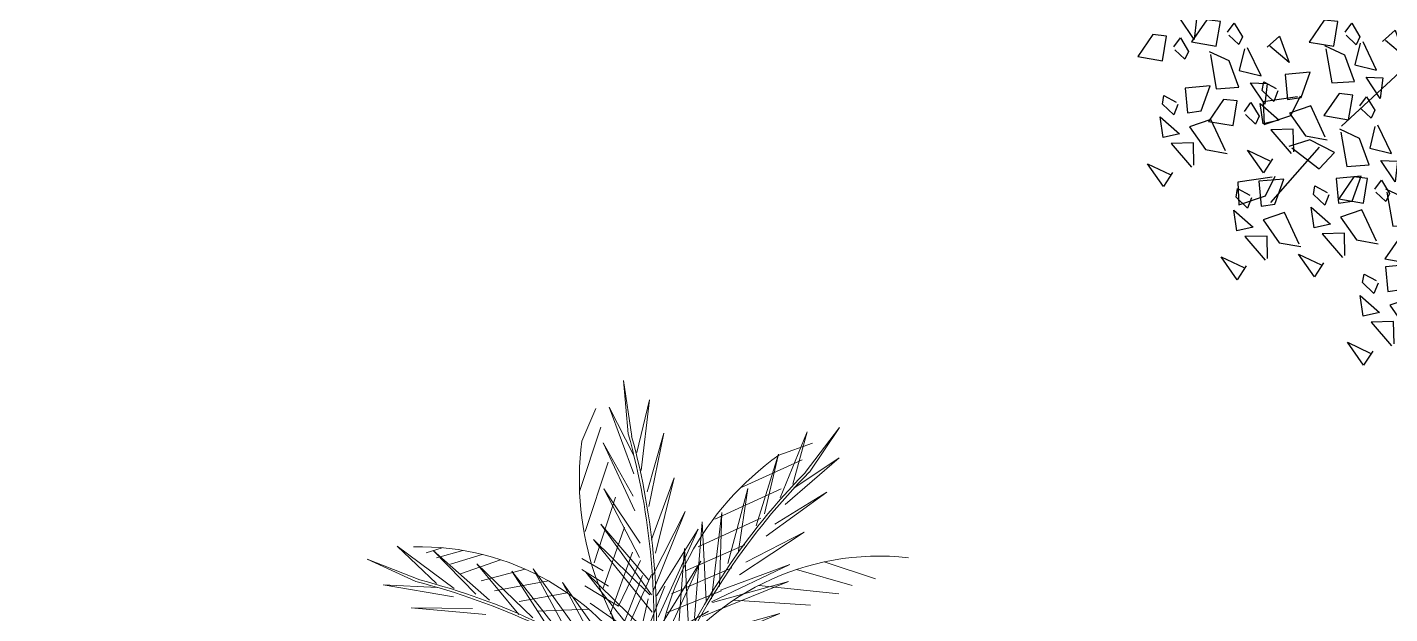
# Model space of a CAD drawing. Extents: x 671027 to 671614, y 802418 to 802669.
# Drawn here: x 671419.78 to 671428.76, y 802497.69 to 802501.56 of the extents above; entities that cross this region are included whole.
import ezdxf

# ---------------------------------------------------------------- set-up
doc = ezdxf.new("R2010")
doc.units = 0
for name, color, linetype in [('drip line', 7, 'Continuous'), ('plataform', 8, 'Continuous'), ('shrubs-Gc', 7, 'Continuous')]:
    doc.layers.add(name, color=color, linetype=linetype)
doc.layers.add('palm bltshardia', color=8, linetype='Continuous', lineweight=15)
pattern_1 = [(90, (0, 0), (-0.5000000000000001, 0), [])]

# ---------------------------------------------------------------- blocks, each defined once
blk = doc.blocks.new('aer')
at = {"layer": 'palm bltshardia', "color": 60}
for p, q in [((-0.2551469939644448, 1.132942579686642, -0.05078123305922675), (-0.05787722370587289, 1.355908050667495, -0.05078123305922675)), ((-0.891424058645498, 1.136404453311116, -0.05078123305922675), (-0.8793451054370962, 1.331036793533713, -0.05078123305922675)), ((-0.8104617327917367, 0.8717744764871895, -0.05078123305922675), (-0.8186683855601586, 1.242768199648708, -0.05078123305922675)), ((-0.2767978069605306, 0.9767572996206582, -0.05078123305922675), (-0.07599214965011925, 1.223508805967867, -0.05078123305922675)), ((-0.277939974621404, 0.7533467612229288, -0.05078123305922675), (-0.06197017262456939, 1.138095221016556, -0.05078123305922675)), ((-0.7071938042063266, 0.6750081107020378, -0.05078123305922675), (-0.7175466037006117, 1.07504906412214, -0.05078123305922675)), ((-0.6033602845272981, 0.5299441423267126, -0.05078123305922675), (-0.6134417146677151, 0.9080417021177709, -0.05078123305922675)), ((-0.2576869486365467, 0.5958647117950022, -0.05078123305922675), (-0.06546954298391938, 0.9715815461240709, -0.05078123305922675)), ((-0.5099047035328113, 0.4153785025700927, -0.05078123305922675), (-0.5127276013372466, 0.771044175606221, -0.05078123305922675)), ((-0.4245706915389746, 0.2946555954404175, -0.05078123305922675), (-0.4245589138008654, 0.6550162569619715, -0.05078123305922675)), ((-0.3385635304148309, 0.2319996925070882, -0.05078123305922675), (-0.3305390582536347, 0.5535896876826882, -0.05078123305922675)), ((-0.2165446325670928, 0.1135282842442393, -0.05078123305922675), (-0.2569836410111748, 0.4434113902971148, -0.05078123305922675)), ((-1.38823990203673, 0.1728488751687109, -0.05078123305922675), (-1.522592127323151, 0.3141893455758691, -0.05078123305922675)), ((-1.13927598670125, 0.05201472621411085, -0.05078123305922675), (-1.416627898463048, 0.2985499338246882, -0.05078123305922675)), ((-0.9248403396341018, -0.006282967515289783, -0.05078123305922675), (-1.22493127384223, 0.2584534604102373, -0.05078123305922675)), ((-0.7478934240643866, -0.02897093165665865, -0.05078123305922675), (-1.031725354085211, 0.2210267391055822, -0.05078123305922675)), ((-0.600352143170312, -0.03849993366748095, -0.05078123305922675), (-0.8628108544507995, 0.2015447802841663, -0.05078123305922675)), ((-0.4538290587370284, -0.05816969973966479, -0.05078123305922675), (-0.7177973561338149, 0.1871475325897336, -0.05078123305922675)), ((-0.3493837764835916, -0.03781836247071624, -0.05078123305922675), (-0.5794967677211389, 0.1869760514236987, -0.05078123305922675)), ((-0.1795374588691629, -0.02908255020156503, -0.05078123305922675), (-0.4487160175922327, 0.1658561090007424, -0.05078123305922675))]:
    blk.add_line(p, q, dxfattribs=at)
at = {"layer": 'palm bltshardia', "elevation": -0.05078123305922675}
for points in [[(-0.7403628482134081, 1.253095933701843), (-0.9000026208814234, 1.500469836872071), (-0.7469032342778519, 1.230082817841321)], [(-1.324883611698169, 0.4216258306987584), (-1.604763726994861, 0.5129813244566321), (-1.304295879090205, 0.433812930714339)], [(-1.037620450195391, -0.9686113931238651), (-1.256676685938146, -1.165316936094314), (-1.037880921852775, -0.9446883434429765)]]:
    blk.add_lwpolyline(points, dxfattribs=at)
at = {"layer": 'palm bltshardia', "color": 52, "elevation": -0.05078123305922675}
for points in [[(-0.6292715744348243, 1.060838821344078), (-0.7477273414842784, 1.433379992377013), (-0.692132304306142, 1.140539030078799)], [(-0.6736439664964564, 1.050152777694166), (-0.9479224819806404, 1.328702573198825), (-0.7148218115908094, 1.142931976355612)], [(-0.3719694752944633, 0.6785290762782097), (-0.4489567989949137, 1.09779849415645), (-0.4237598298932426, 0.7385340230539441)], [(-0.4554887209669687, 0.644229878205806), (-0.7904434516676702, 0.9078948572278023), (-0.484408822550904, 0.7180300289765)], [(-0.2430701259872876, 0.3998691267333925), (-0.2335089520202018, 0.9119214196689427), (-0.2910755360499024, 0.4826158029027283)], [(-1.111639590933919, 0.4088070434518158), (-1.450870779517572, 0.6030771993100643), (-1.211847705824766, 0.4249912439845502)], [(-0.2512869764468633, 0.3577427519485354), (-0.721841287217103, 0.6051239487715065), (-0.315247138903942, 0.4557973854243755)], [(-0.6635347492992878, 0.301256300881505), (-1.003829208842944, 0.5579926902428269), (-0.7422673632390797, 0.3104219967499375)], [(-0.3344798585749231, 0.1767729492858052), (-0.6935711881378666, 0.5687834504060447), (-0.445593060052488, 0.2136439396999776)], [(-1.11066940240562, 0.3631763579323888), (-1.501095823710784, 0.3828207547776401), (-1.203753651643638, 0.4036599001847208)], [(-0.6754261762835085, 0.2117549413815141), (-1.10047527885763, 0.1793951960280538), (-0.7466448172926903, 0.2465506261214614)], [(-0.3731231947895139, 0.1580956731922925), (-0.8658462223829702, 0.0184067883528769), (-0.4653690727427602, 0.1834379262290895)], [(-0.02147033100482076, -0.04885279992595315), (-0.462217551714275, -0.0510637410916388), (-0.07256715249968693, -0.08960548928007483)], [(-0.3303697579540312, -0.2333230236545205), (-0.8494064752012491, -0.3482999866828322), (-0.417857573076617, -0.3111143833957613)], [(-0.6027029482647777, -0.4560512420721352), (-0.9951904131448828, -0.6223866944201291), (-0.6500069806352258, -0.5196528383530676)], [(-0.9198970443103462, -0.7903460473753512), (-1.257755528728012, -0.9869937966577709), (-0.9840170305105858, -0.8690367205999792)], [(-0.8798946174210869, -0.8123211823403835), (-1.092120374669321, -1.140618182718754), (-0.9614965179353021, -0.8726927354000509)]]:
    blk.add_lwpolyline(points, dxfattribs=at)
at = {"layer": 'palm bltshardia', "color": 64, "elevation": -0.05078123305922675}
for points in [[(-0.5095148385153152, 0.8972940859384835), (-0.6017798640532419, 1.298528848215938), (-0.5513562526903115, 0.9664502874948084)], [(-0.58484020648757, 0.867937387432903), (-0.8967161759501323, 1.136704106349498), (-0.6264956817030907, 0.9372057463042438)], [(-0.2977004356798716, 0.4784744093194604), (-0.3170775941689499, 0.9549465794116259), (-0.3365653718356043, 0.5493461275473237)], [(-0.09464510920224711, 0.2065640743821859), (-0.09052395884646103, 0.7980123516172171), (-0.1480905428761616, 0.3687067348510027)], [(-0.3131726057617925, 0.4852208117954433), (-0.7255979942856357, 0.724608575925231), (-0.3577339028706774, 0.5526565173640847)], [(-0.912813457485754, 0.3693516901694238), (-1.252162124030292, 0.6024710843339562), (-0.9904080749256536, 0.3919870494864881)], [(-0.4735172719811089, 0.2041423562914133), (-0.8100707912235521, 0.5419780137017369), (-0.5500799451256171, 0.2300545293837786)], [(-0.09974507807055488, 0.1853369758464396), (-0.6248333036783151, 0.4575692368671298), (-0.2182391554233618, 0.3082426730543375)], [(-0.129157425952144, 0.07415035273879766), (-0.5261722187278792, 0.5125648858956993), (-0.2781940906425007, 0.1574253751896322)], [(-0.9220128033775836, 0.2890329575166106), (-1.333514178579208, 0.2760411249473691), (-0.999546330946032, 0.3118766928091645)], [(-0.4630519769852981, 0.1908992603421211), (-0.9287406564108096, 0.08825786178931594), (-0.5414861774188466, 0.2104276968166232)], [(-0.1483850058284588, 0.06381112802773714), (-0.7192704137414694, -0.0908430009149015), (-0.3187932641012594, 0.07418813742697239)], [(-0.1388347660540603, -0.1068198792636395), (-0.7170202854904346, -0.2314375089481473), (-0.2854713833658025, -0.1942519056610763)], [(-0.4235910663264804, -0.3400482521392405), (-0.8844420877285302, -0.4625943209975958), (-0.484313003194984, -0.3933973852545023)], [(-0.7863146393792704, -0.6378852413035929), (-1.157876290206332, -0.8152101105079055), (-0.8447147444239818, -0.6937664719298482)], [(-0.7213562492397614, -0.686011475045234), (-0.9158556800102815, -1.048878035973758), (-0.779906268347986, -0.7417356120422482)]]:
    blk.add_lwpolyline(points, dxfattribs=at)
at = {"layer": 'palm bltshardia', "color": 13, "elevation": -0.05078123305922675}
for points in [[(-0.891424058645498, 1.136404453311116, 0.2348693806233409), (0.00843765982426703, 0.007209192495793104, 2.618499729964679)], [(-1.38823990203673, 0.1728488751687109, 0.2348693806233409), (0.05149723269278184, 0.06334987096488476, 2.618499729964679)]]:
    blk.add_lwpolyline(points, format="xyb", dxfattribs=at)
at = {"layer": 'palm bltshardia', "color": 60, "elevation": -0.05078123305922675}
for points in [[(-0.3437473655794747, -0.005114028695970774), (-0.563898669090122, 0.235742324963212)], [(-0.1981237343279645, -0.0008822362869977951), (-0.4776600478799082, 0.277578819077462)], [(-0.4758880498702638, 0.0008863401599228382), (-0.659370894136373, 0.2104930919595063)], [(-0.4758880498702638, 0.0008863401599228382), (-0.6514381374581717, -0.1252125771716237)], [(-0.6875800237758085, -0.0003444026224315166), (-0.7954783603199758, -0.08220831956714392)], [(-0.5977824103320017, -0.006592102348804474), (-0.7399041531607509, -0.1063540680333972)], [(-0.3437473655794747, -0.005114028695970774), (-0.5527721896069124, -0.1368997259996831)], [(-0.5245291461469606, -0.156604606192559), (-0.6253947325167246, -0.4184651095420122)], [(-0.7544787878869101, -0.2983526643365622), (-0.8222773897578008, -0.5925890705548227)], [(-0.6539856739109382, -0.2289468632079661), (-0.7134446731070057, -0.4903960614465177)], [(-0.8643093059072271, -0.3903948748484254), (-0.9009683566400781, -0.6375785609707236)], [(-0.9657263865810819, -0.4945573350414634), (-0.98017302720109, -0.7270971192047)], [(-1.03153092606226, -0.5751759181730449), (-1.051880491082557, -0.7568222656846046)], [(-1.094374820531812, -0.665170350112021), (-1.112982330145314, -0.8143211202695966)], [(-1.151601892895997, -0.7625044113956392), (-1.161295863741543, -0.8550449884496629)]]:
    blk.add_lwpolyline(points, dxfattribs=at)
at = {"layer": 'palm bltshardia', "color": 15}
for centre, radius, start, end in [((2.757387431745883, 2.686885068193078, -0.05078123305922675), 3.794813627632505, 202.5718426145322, 223.5982535961478), ((2.757387431745883, 2.686885068193078, -0.05078123305922675), 3.78052081241581, 202.2897780977624, 223.5982535961478), ((-1.820332199393306, -3.325978604145348, -0.05078123305922675), 3.78052081241581, 61.16026740208381, 82.46874292761821), ((-1.820332199393306, -3.325978604145348, -0.05078123305922675), 3.794813627632505, 61.16026740208381, 82.18667838813641), ((1.960175899905153, -3.271484673488885, -0.05078123305922675), 3.78052081241581, 121.1602674587976, 142.468742878063), ((1.960175899905153, -3.271484673488885, -0.05078123305922675), 3.794813627632505, 121.1602674587976, 142.1866783672001)]:
    blk.add_arc(centre, radius, start, end, dxfattribs=at)
at = {"layer": 'palm bltshardia', "color": 60, "extrusion": (0, 0, -1)}
blk.add_ellipse((1.156062513880897, 0.8577237320132554, -0.05078123305922675), major_axis=(0.8694729282966074, -1.145108953876918), ratio=0.9999999999412628, start_param=1.597919368533598, end_param=2.736381955048035, dxfattribs=at)
at = {"layer": 'palm bltshardia', "color": 13, "extrusion": (0, 0, -1)}
blk.add_ellipse((0.1055634616641328, -1.436158251482993, -0.05078123305922675), major_axis=(0.8625087403559664, -1.135937013373913), ratio=0.9999999997695961, start_param=2.601404363006385, end_param=3.686120027822741, dxfattribs=at)
blk = doc.blocks.new('tg')
at = {"layer": 'plataform', "color": 2, "extrusion": (0.04100688207803799, -0.0577157786741523, 0.99749051349588)}
for p, q in [((-0.3120656149048955, 3.004007454396117, 0.1456004859287316), (-0.1454397972493098, 3.145192840502489, 0.1469196155214061)), ((-0.1454397972493098, 3.145192840502489, 0.1469196155214061), (-0.03448995010057843, 2.899422666773091, 0.128137958944843)), ((-0.1218085773807616, 2.728356158493909, 0.1218295560225813), (-0.3120656149048955, 3.004007454396117, 0.1456004859287316)), ((-0.03448995010057843, 2.899422666773091, 0.128137958944843), (-0.1094807985291482, 2.701048321572955, 0.1197427022368082)), ((-0.7141370295366869, 2.293601793020855, 0.1210248929778398), (-0.5475112118811012, 2.434787179243642, 0.1223440225643386)), ((-0.5475112118811012, 2.434787179243642, 0.1223440225643386), (-0.4365613646159545, 2.189017005164999, 0.1035623659863503)), ((-0.1390805541823283, 2.214063741516213, 0.0927821445318695), (-0.2289313331066296, 2.405778849863339, 0.1075687383435307)), ((-0.2007263578061611, 2.395606796041022, 0.1058206654835502), (0.1299971010948866, 2.340056427538286, 0.08901040971312607)), ((-0.5238799918961377, 2.017950497235063, 0.09725396306905137), (-0.7141370295366869, 2.293601793020855, 0.1210248929778398)), ((0.1299971010948866, 2.340056427538286, 0.08901040971312607), (0.1147638506436124, 2.122515393554124, 0.07704951194225867)), ((-0.4365613646159545, 2.189017005164999, 0.1035623659863503), (-0.5115522129281089, 1.990642660081278, 0.095167109263326)), ((0.1147638506436124, 2.122515393554124, 0.07704951194225867), (-0.1390805541823283, 2.214063741516213, 0.0927821445318695))]:
    blk.add_line(p, q, dxfattribs=at)
at = {"layer": 'plataform', "color": 92, "extrusion": (0.04100688207803799, -0.0577157786741523, 0.99749051349588)}
for points, elevation in [([(2.298883676376809, 2.660642624037081), (2.421099375637172, 2.766316091852178), (2.18095635444621, 2.890400445996344), (2.312653740103991, 2.687292114138795)], -0.04094036375235302), ([(1.310298364108318, 3.247000802922223), (1.432514063328778, 3.352674270481084), (1.192371042367042, 3.476758624747193), (1.324068428283321, 3.273650292849801)], -0.04094036376222393), ([(1.934809616291011, 2.544880671068612), (1.950295372291047, 2.705702818580541), (1.748889765418159, 2.708476831957972), (1.934809616291011, 2.544880671068612)], -0.04094036374015952), ([(2.255858052415685, 2.446521135248433), (2.040682381233204, 2.422645658508377), (2.01657265425912, 2.637691819453599), (2.2696282089633, 2.47317080447937)], -0.04094036376323948), ([(3.280051725240217, 1.556491183757484), (3.402267424718168, 1.662164651276669), (3.162124403526416, 1.786249005419721), (3.293821789386741, 1.583140673847955)], -0.0409403637642641), ([(1.6524990399184, 2.521929863525364), (1.747174165803871, 2.574304353649088), (1.627531689489572, 2.66988969442098), (1.54662662773762, 2.644164693966373), (1.625816442772374, 2.53571703418537)], -0.04094036375423041), ([(2.157751727082549, 2.125801688808419), (1.836703643625657, 2.224161042577185), (1.879729267693732, 2.438282531717472), (2.119872289047812, 2.314198177601965), (2.184434324324217, 2.112014518080288)], -0.0409403637494502), ([(2.369965540983203, 1.914022850343725), (2.492181240231877, 2.019696317739327), (2.252038218743471, 2.143780671665302), (2.383735605062778, 1.940672340338159)], -0.04094036375460613), ([(0.7551584522713966, 2.892317391086511), (0.5253550014669031, 2.774705914795), (0.5150154311473345, 3.016401745325075), (0.7568736993814175, 3.026490051471817), (0.7551584522713966, 2.892317391086511)], -0.04094036375374716), ([(1.169166415098859, 2.712159867492933), (0.8481183319653528, 2.810519221316569), (0.8911439558046791, 3.024640710334016), (1.131286976576876, 2.900556356203472), (1.195849012082294, 2.698372696805003)], -0.04094036375305693), ([(1.743743764525173, 2.305959212782259), (1.513940313423235, 2.188347736272556), (1.503600743131618, 2.430043566638995), (1.745459011852469, 2.440131872869636), (1.743743764525173, 2.305959212782259)], -0.04094036376197643), ([(2.915977665479189, 1.4407292308429), (2.931463421601864, 1.601551378124874), (2.730057814309898, 1.604325391513917), (2.915977665479189, 1.4407292308429)], -0.04094036377122485), ([(3.237026101429008, 1.342369694576824), (3.021850430179891, 1.318494217742739), (2.997740703636573, 1.533540379095848), (3.250796258112003, 1.369019363998784)], -0.04094036376151174), ([(-0.03981284660772588, 3.258484050064193), (0.1519048366252056, 3.431360929661005), (0.2242011354398257, 3.200499442208204), (-0.006882072205764089, 3.128404040399749), (-0.03981284660772588, 3.258484050064193)], -0.04094036376253521), ([(0.6720063320869932, 2.664042241328814), (0.8637240154023469, 2.836919120437422), (0.9360203147161649, 2.606057633487493), (0.7049371071929498, 2.533962231448701), (0.6720063320869932, 2.664042241328814)], -0.04094036376371593), ([(2.633667088903969, 1.417778423015592), (2.728342214856603, 1.470152913234084), (2.608699738732633, 1.565738253871529), (2.527794676561339, 1.540013253428159), (2.606984491596406, 1.431565593649174)], -0.04094036375955393), ([(3.138919776041435, 1.021650248462498), (2.817871692774821, 1.120009602095173), (2.860897317099384, 1.334131091195936), (3.101040338140497, 1.210046737444836), (3.165602373147459, 1.007863077542974)], -0.0409403637548084), ([(1.306747825644566, 2.270337002980424), (1.428963524540584, 2.376010470482928), (1.1888205031186, 2.5000948245042), (1.320517889358792, 2.296986492662422)], -0.04094036374030124), ([(2.005891480763835, 1.798260897184091), (2.021377237009363, 1.959083044234833), (1.819971629946459, 1.961857057748728), (2.005891480763835, 1.798260897184091)], -0.04094036375822743), ([(2.32693991675252, 1.699901361174984), (2.111764245827053, 1.676025884396143), (2.087654519015296, 1.891072045368912), (2.340710073207506, 1.726551030473579)], -0.04094036376181545), ([(0.1040225104557528, 3.073334618921642), (0.02604874583413053, 2.998324227716463), (0.1662882151689957, 2.936811865694217), (0.2378272301589981, 2.982523724752179), (0.1333574405085862, 3.066891875400135)], -0.04094036376318916), ([(1.723580904377692, 1.775310089221545), (1.818256030236215, 1.827684579508753), (1.69861355392139, 1.923269920279902), (1.617708492114967, 1.897544920149865), (1.696898307461206, 1.789097260005508)], -0.0409403637549826), ([(-0.1118682010980525, 2.7225265474147), (0.079849482256249, 2.89540342678134), (0.1521457818162995, 2.66454193936969), (-0.07893742643812085, 2.592446537709681), (-0.1118682010980525, 2.7225265474147)], -0.04094036377048046), ([(0.8158416896653903, 2.478892810105817), (0.7378679245290476, 2.403882418980376), (0.8781073942160907, 2.342370056852119), (0.949646409261256, 2.388081915583341), (0.8451766195841601, 2.472450066395148)], -0.04094036375611798), ([(0.942673765491143, 2.154575049913626), (0.9581595217085035, 2.315397197129269), (0.7567539144712228, 2.31817121019247), (0.942673765491143, 2.154575049913626)], -0.04094036376904109), ([(1.263722201507597, 2.056215513744375), (1.04854653025769, 2.032340036909182), (1.02443680376932, 2.247386197936816), (1.277492358028264, 2.082865183138793)], -0.04094036376418859), ([(0.2134358050122832, 2.396214368673043), (0.4151840828342674, 2.474752514124941), (0.493915174795044, 2.273189756031017), (0.2070010121912599, 2.366915639368354)], -0.04094036375394131), ([(0.5489891901489304, 2.383941534563799), (0.5754847838881376, 2.224562880860719), (0.7707983120914582, 2.273802494585117), (0.5489891901489304, 2.383941534563799)], -0.04094036376221169), ([(0.6603631888082959, 2.131624241734601), (0.7550383146780296, 2.183998732442208), (0.635395838554274, 2.279584073078376), (0.5544907767750621, 2.253859072785236), (0.6336805917017448, 2.145411412653386)], -0.0409403637563532), ([(1.165615876269972, 1.735496067235203), (0.8445677929758845, 1.833855421030615), (0.8875934167582529, 2.047976910373845), (1.127736438005217, 1.923892555905692), (1.192298473254148, 1.721708896546752)], -0.0409403637624042), ([(1.136437363833275, 1.579607552314019), (1.471990361074065, 1.567334803799618), (1.485616800079624, 1.349358803605261), (1.221602818002901, 1.407343411626303), (1.107102433657325, 1.58605029606638)], -0.04094036374488376), ([(0.03196715625019508, 2.537377116068192), (-0.04600660849406557, 2.462366725092972), (0.09423286093474448, 2.400854363004929), (0.1657718758857991, 2.44656622180486), (0.0613020860061595, 2.530934372330877)], -0.04094036376675603), ([(0.7516079136723297, 1.915653590951964), (0.5218044625831338, 1.798042114863247), (0.5114648923856766, 2.039737945162615), (0.7533231606197596, 2.049826251309362), (0.7516079136723297, 1.915653590951964)], -0.04094036375745717), ([(1.72673025770357, 1.327115753952358), (1.648756493149901, 1.252105362843065), (1.788995962511499, 1.19059300065861), (1.860534977271006, 1.236304859594414), (1.75606518748775, 1.320673010051784)], -0.04094036374795201), ([(0.7638804505872622, 1.546936819739168), (0.9555981340092051, 1.719813699199676), (1.02789443295942, 1.488952211936629), (0.7968112256672276, 1.416856810020738), (0.7638804505872622, 1.546936819739168)], -0.04094036376969995), ([(1.459877758229007, 1.232164478667368), (1.48637335215706, 1.072785824830891), (1.681686879900082, 1.122025438308809), (1.459877758229007, 1.232164478667368)], -0.04094036376029543), ([(0.9077158080310862, 1.36178738832515), (0.8297420435165795, 1.286776997472614), (0.9699815129064419, 1.22526463512654), (1.041520527801758, 1.270976494250833), (0.9370507379892821, 1.355344644871617)], -0.04094036375591025), ([(0.3053099235126676, 1.279108947083306), (0.5070582010766331, 1.357647092574148), (0.5857892932007908, 1.156084334509254), (0.2988751304064149, 1.249810217980664)], -0.04094036376348935), ([(0.6408633083647446, 1.266836113176763), (0.6673589024288703, 1.107457459529142), (0.8626724304299107, 1.156697072968119), (0.6408633083647446, 1.266836113176763)], -0.04094036375345659), ([(0.1828374718985297, 1.408974040923635), (0.1048637073173379, 1.333963649975431), (0.2451031767069367, 1.272451287628984), (0.3166421915753058, 1.318163146916753), (0.2121724018574669, 1.402531297469571)], -0.04094036376408713), ([(0.318936362558328, 1.061132947145611), (0.2280926675886996, 0.9275253800819117), (0.4921066497430551, 0.869540772576561), (0.3125016129679288, 1.031834415256487)], -0.04094036376140085)]:
    blk.add_lwpolyline(points, dxfattribs=dict(at, elevation=elevation))
at = {"layer": 'plataform', "color": 2, "extrusion": (0.04100688207803799, -0.0577157786741523, 0.99749051349588)}
for points, elevation in [([(0.9462243040896, 3.131238850049138), (0.9617100604702442, 3.292060997290529), (0.7603044532727015, 3.294835010612873), (0.9462243040896, 3.131238850049138)], -0.04094036376180932), ([(1.267272740038908, 3.032879313782877), (1.05209706876179, 3.00900383711079), (1.027987342397063, 3.22404999790831), (1.281042896722644, 3.059528983204311)], -0.04094036376669127), ([(0.6639137275413431, 3.108288042058899), (0.7585888537250484, 3.160662532401936), (0.6389463772084207, 3.256247872886769), (0.5580413154417361, 3.230522873015875), (0.6372311305299565, 3.122075212910462)], -0.04094036376487323), ([(2.724911813606647, 1.201807772204172), (2.495108362504017, 1.084196295696634), (2.484768792468624, 1.325892126023174), (2.726627060324586, 1.335980432439253), (2.724911813606647, 1.201807772204172)], -0.0409403637752681), ([(0.2255487959022104, 2.731384608820128), (0.5611017932653756, 2.719111860075394), (0.5747282318233781, 2.501135860055543), (0.3107142496410216, 2.559120467722888), (0.1962138657139969, 2.737827352150608)], -0.04094036375289237), ([(2.228833591771447, 1.379181914627378), (1.907785508707113, 1.477541268545469), (1.950811132545698, 1.691662757563447), (2.19095415357486, 1.567578403392479), (2.255516188728627, 1.365394744100764)], -0.04094036376812621), ([(1.814825629051792, 1.559339438573076), (1.585022178017808, 1.441727962159255), (1.574682608021889, 1.683423792744569), (1.816540876054697, 1.69351209860574), (1.814825629051792, 1.559339438573076)], -0.04094036376788482), ([(1.582894900572763, 1.512265185000823), (1.774612583643104, 1.685142064569724), (1.846908882687693, 1.454280577238333), (1.615825674946939, 1.382185175497104), (1.582894900572763, 1.512265185000823)], -0.04094036375664119), ([(2.216214913781365, 1.146649690200773), (2.407932596889912, 1.319526570028229), (2.480228895867074, 1.088665082601705), (2.249145688439287, 1.016569680496061), (2.216214913781365, 1.146649690200773)], -0.0409403637631191), ([(-0.1628299892504919, 2.97838334351588), (-0.1363343952815304, 2.819004689935488), (0.05897913292205348, 2.868244303660256), (-0.1628299892504919, 2.97838334351588)], -0.04094036375458635), ([(1.769757377242954, 1.213992057800784), (2.105310374348364, 1.201719309095365), (2.118936813516251, 0.9837433089285462), (1.854922831116882, 1.041727916894192), (1.740422447122431, 1.220434801226772)], -0.04094036375214408), ([(1.124324372983629, 1.244437312424562), (1.326072650682975, 1.322975458106423), (1.404803742671489, 1.121412699850136), (1.117889580553898, 1.215138583268986)], -0.04094036375591347), ([(0.317422914336816, 1.61427918713352), (0.6529759115359075, 1.60200643836193), (0.6666023503244543, 1.384030438465875), (0.4025883682102661, 1.442015046227831), (0.2880879844448274, 1.620721930683624)], -0.0409403637530511), ([(0.03900211455120528, 1.594123472269469), (0.2307197979736749, 1.767000351730721), (0.3030160967885097, 1.536138864276651), (0.07193288937241071, 1.464043462590505), (0.03900211455120528, 1.594123472269469)], -0.04094036375136309)]:
    blk.add_lwpolyline(points, dxfattribs=dict(at, elevation=elevation))
at = {"layer": 'plataform', "color": 32, "extrusion": (0.04100688207803799, -0.0577157786741523, 0.99749051349588)}
for points, elevation in [([(1.252936381748279, 1.806120591553331), (1.72149516706912, 2.346275294707512)], -0.04094036376003267), ([(-0.01275537405329771, 0.01754662191767143), (1.080257461761438, 1.565278128885629)], -0.04094036376175383)]:
    blk.add_lwpolyline(points, dxfattribs=dict(at, elevation=elevation))
at = {"layer": 'plataform', "color": 108, "extrusion": (0.04100688207803799, -0.0577157786741523, 0.99749051349588), "elevation": -0.04094036376054537}
blk.add_lwpolyline([(0.2270622442472839, 2.17823836860046), (0.1362185489249996, 2.044630801643669), (0.4002325314200591, 1.986646193611541), (0.2206274942648029, 2.14893983656111)], dxfattribs=at)

msp = doc.modelspace()

# ---------------------------------------------------------------- hatches: boundary and pattern name
at = {"layer": 'drip line', "true_color": 0xfecc66, "transparency": 33554585}
h = msp.add_hatch(dxfattribs=at)
h.set_pattern_fill('ANSI31', color=31, scale=4, angle=45)
h.set_pattern_definition(pattern_1)
h.paths.add_polyline_path([(671376.3229134491, 802482.9207684208, -0.06840859253725587), (671431.4977894354, 802491.4749559349, -0.01121030429843658), (671431.1285960067, 802488.4677008206, 0.07453113725576056), (671372.0840579804, 802478.4490603469, -0.1372191302174559), (671410.2990935898, 802547.6679814992, -0.01110006154431807), (671412.4491387358, 802545.5757162235, 0.1278219888285606)])
h = msp.add_hatch(dxfattribs=at)
h.set_pattern_fill('ANSI31', color=31, scale=4, angle=45)
h.set_pattern_definition(pattern_1)
h.paths.add_polyline_path([(671380.7476937103, 802487.2985922542, -0.06212117788488952), (671431.7309037868, 802494.4792172391, -0.01114908806871269), (671431.4977894354, 802491.4749559349, 0.068408592537256), (671376.3229134491, 802482.9207684208, -0.1278219888285606), (671412.4491387358, 802545.5757162235, -0.01110848142565085), (671414.5057240033, 802543.3883933958, 0.1178817737560205)])
h = msp.add_hatch(dxfattribs=at)
h.set_pattern_fill('ANSI31', color=31, scale=4, angle=45)
h.set_pattern_definition(pattern_1)
h.paths.add_polyline_path([(671414.5057240033, 802543.3883933958, -0.01114025875800316), (671416.468577111, 802541.1052455978, 0.1073505691451949), (671385.366460635, 802491.5784650609, -0.05566542318292119), (671431.829753422, 802497.4811087137, -0.01111291789382018), (671431.7309037868, 802494.4792172391, 0.06212117788488938), (671380.7476937103, 802487.2985922542, -0.1178817737560205)])
at = {"layer": 'shrubs-Gc'}
h = msp.add_hatch(dxfattribs=at)
h.set_pattern_fill('AR-SAND', color=219, scale=0.01125)
h.set_pattern_definition([(37.50000000000001, (0, 0), (-0.01800035207982051, 0.5505898919955101), [0, -0.43434, 0, -0.485775, 0, -0.4643437499999999]), (7.499999999999999, (0, 0), (0.505713693530253, 0.8064282381393985), [0, -0.234315, 0, -0.3914775, 0, -0.15001875]), (327.5, (-0.3514725000131875, 0), (0.8898664165216401, 0.001616832763363982), [0, -0.142875, 0, -0.51435, 0, -0.6715125]), (317.5, (-0.3514725000131875, 0), (0.8590010090313343, 0.2507954886643683), [0, -0.07143749999999999, 0, -0.337185, 0, -0.3857625])])
h.paths.add_polyline_path([(671376.3229134491, 802482.9207684208, -0.06840859253725587), (671431.4977894354, 802491.4749559349, -0.01121030429843658), (671431.1285960067, 802488.4677008206, 0.07453113725576056), (671372.0840579804, 802478.4490603469, -0.1372191302174559), (671410.2990935898, 802547.6679814992, -0.01110006154431807), (671412.4491387358, 802545.5757162235, 0.1278219888285606)])
h = msp.add_hatch(dxfattribs=at)
h.set_pattern_fill('ANSI37', color=74, scale=0.2)
h.set_pattern_definition([(45, (0, 0), (-0.4490128060534576, 0.4490128060534577), []), (135, (0, 0), (-0.4490128060534577, -0.4490128060534576), [])])
h.paths.add_polyline_path([(671380.7476937103, 802487.2985922542, -0.06212117788488952), (671431.7309037868, 802494.4792172391, -0.01114908806871269), (671431.4977894354, 802491.4749559349, 0.068408592537256), (671376.3229134491, 802482.9207684208, -0.1278219888285606), (671412.4491387358, 802545.5757162235, -0.01110848142565085), (671414.5057240033, 802543.3883933958, 0.1178817737560205)])
at = {"layer": 'shrubs-Gc', "linetype": 'ByBlock'}
h = msp.add_hatch(dxfattribs=at)
h.set_pattern_fill('DOLMIT', color=240, scale=0.1)
h.set_pattern_definition([(0, (0, 0), (0, 0.635), []), (45, (0, 0), (-1.269999134350098, 1.269999134350099), [0.8980256121069154, -1.796051224213831])])
h.paths.add_polyline_path([(671414.5057240033, 802543.3883933958, -0.01114025875800316), (671416.468577111, 802541.1052455978, 0.1073505691451949), (671385.366460635, 802491.5784650609, -0.05566542318292119), (671431.829753422, 802497.4811087137, -0.01111291789382018), (671431.7309037868, 802494.4792172391, 0.06212117788488938), (671380.7476937103, 802487.2985922542, -0.1178817737560205)])

# ---------------------------------------------------------------- block references
at = {"layer": 'palm bltshardia', "color": 41, "linetype": 'ByBlock', "xscale": 1.2, "yscale": 1.2, "zscale": 1.2, "rotation": 293.1852201696411}
msp.add_blockref('aer', (671423.9003105741, 802497.2163283577, 0.06093747967107209), dxfattribs=at)
at = {"layer": 'plataform', "extrusion": (0.02429556639469111, -0.0278721372917724, -0.9993162009175824), "xscale": 0.6807066593267944, "yscale": 0.6807066593267944, "zscale": -0.6807066593267944, "rotation": 88.00247393690432}
msp.add_blockref('tg', (1033446.585524938, -163639.9263307289, -6054.706379507745), dxfattribs=at)

doc.saveas('drawing.dxf')
